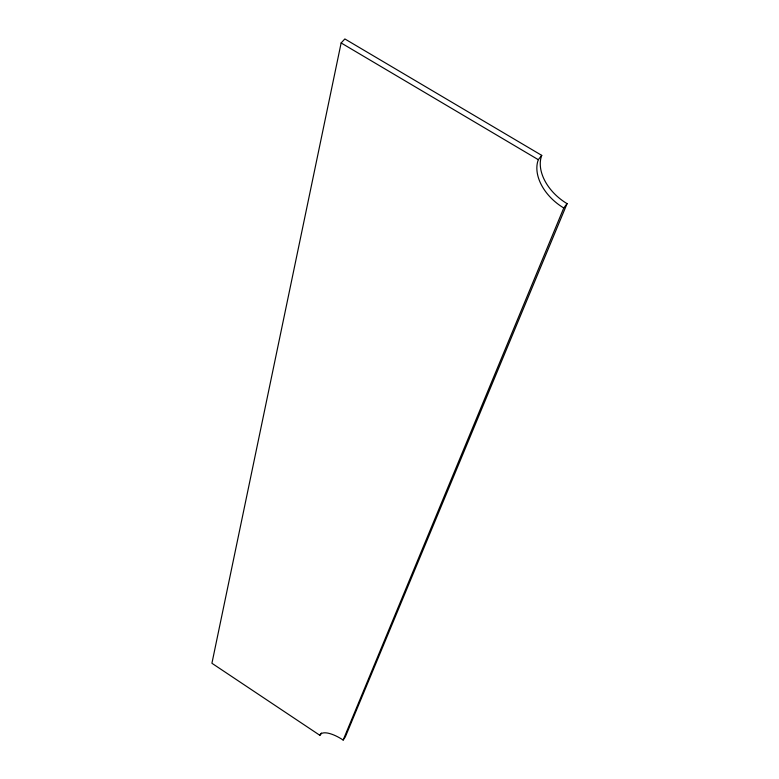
<?xml version="1.0" encoding="UTF-8"?>
<svg xmlns="http://www.w3.org/2000/svg" width="779" height="779" viewBox="0 0 779 779"><rect width="100%" height="100%" fill="white"/><g stroke="black" fill="none" stroke-linecap="round" stroke-linejoin="round"><path stroke-width="1.17" d="M341.134 42.952L211.917 663.27L319.877 735.318A23.896 8.851 35.5 0 1 343.149 740.05L345.292 736.983L567.083 203.64A42.884 29.008 37.6 0 1 541.746 155.381L344.863 38.95L341.134 42.952L538.318 159.695A42.972 28.95 37.6 0 0 563.772 207.974L343.149 740.05M319.877 735.318L321.474 733.058M563.772 207.974L567.083 203.64M538.318 159.695L541.746 155.381"/></g></svg>
